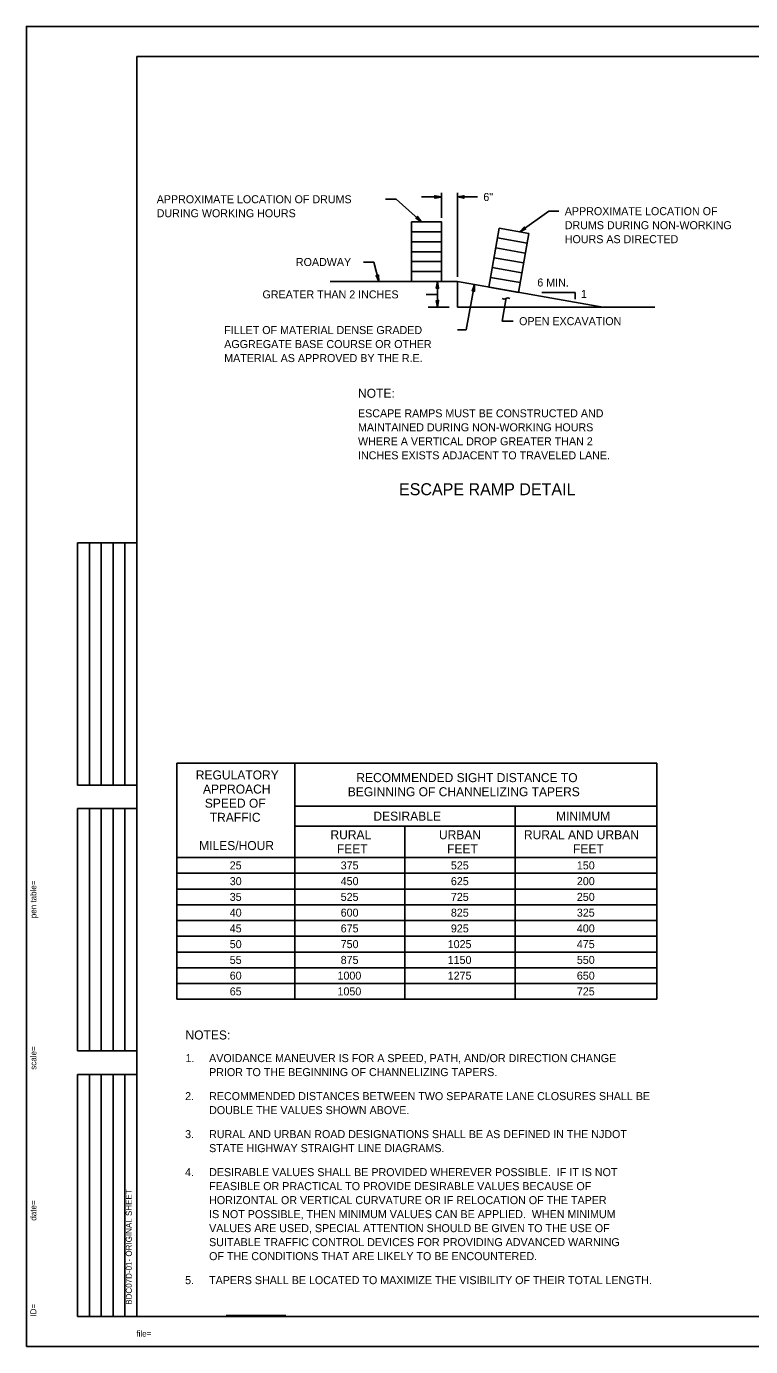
# Model space of a CAD drawing. Extents: x 499945 to 500993, y 502505 to 503165.
# Drawn here: x 499945 to 500307, y 502505 to 503165 of the extents above; entities that cross this region are included whole.
import ezdxf

# ---------------------------------------------------------------- set-up
doc = ezdxf.new("R2010")
doc.units = 0
for name, color, linetype in [('1', 7, 'Continuous'), ('24', 7, 'Continuous'), ('3', 7, 'Continuous'), ('39', 7, 'Continuous'), ('41', 7, 'Continuous'), ('5', 7, 'Continuous'), ('60', 7, 'Continuous')]:
    doc.layers.add(name, color=color, linetype=linetype)

msp = doc.modelspace()

# ---------------------------------------------------------------- linework, layer by layer
at = {"layer": '1'}
for p, q in [((500993, 503165), (499944.83, 503165)), ((500000, 503150), (500000, 502520)), ((500990, 503150), (500000, 503150)), ((499970.47, 502785.75), (499970.47, 502906.81)), ((499970.47, 502906.81), (500000, 502906.81)), ((499976.38, 502785.75), (499976.38, 502906.81)), ((499982.28, 502785.75), (499982.28, 502906.81)), ((499988.19, 502785.75), (499988.19, 502906.81)), ((499994.09, 502785.75), (499994.09, 502906.81)), ((500000, 502785.75), (499970.47, 502785.75)), ((499970.47, 502652.87), (499970.47, 502773.94)), ((499970.47, 502773.94), (500000, 502773.94)), ((499976.38, 502652.87), (499976.38, 502773.94)), ((499982.28, 502652.87), (499982.28, 502773.94)), ((499988.19, 502652.87), (499988.19, 502773.94)), ((499994.09, 502652.87), (499994.09, 502773.94)), ((500000, 502652.87), (499970.47, 502652.87)), ((499970.47, 502520), (499970.47, 502641.06)), ((499970.47, 502641.06), (500000, 502641.06)), ((499976.38, 502520), (499976.38, 502641.06)), ((499982.28, 502520), (499982.28, 502641.06)), ((499988.19, 502520), (499988.19, 502641.06)), ((499994.09, 502520), (499994.09, 502641.06)), ((500000, 502520), (499970.47, 502520)), ((500000, 502520), (500990, 502520)), ((500074.65, 502520.47), (500044.67, 502520.47)), ((500993, 502505), (499944.83, 502505))]:
    msp.add_line(p, q, dxfattribs=at)
at = {"layer": '24'}
for points in [[(500152.38, 503079.73), (500149.06, 503080.32), (500149.85, 503079.73), (500149.07, 503079.15), (500152.38, 503079.73), (500152.16, 503079.73), (500149.15, 503080.27), (500149.91, 503079.72), (500149.21, 503079.2), (500152.04, 503079.71), (500151.93, 503079.73), (500149.35, 503080.19), (500149.93, 503079.72), (500149.33, 503079.27), (500151.88, 503079.73), (500151.77, 503079.71), (500149.51, 503080.12), (500149.95, 503079.73), (500149.5, 503079.33), (500151.45, 503079.71), (500151.26, 503079.71), (500149.68, 503080.04), (500149.99, 503079.74), (500149.66, 503079.41), (500151.23, 503079.73), (500151.05, 503079.74), (500149.86, 503079.94), (500150.09, 503079.71), (500149.84, 503079.49), (500150.89, 503079.73), (500150.72, 503079.75), (500150.01, 503079.88), (500150.12, 503079.72), (500149.93, 503079.55), (500150.63, 503079.73), (500150.17, 503079.84), (500150.23, 503079.71), (500150.03, 503079.59), (500150.51, 503079.71), (500150.21, 503079.79), (500150.34, 503079.69), (500150.19, 503079.63), (500150.34, 503079.72), (500150.26, 503079.74)], [(500160.37, 503079.73), (500163.7, 503079.14), (500162.9, 503079.73), (500163.68, 503080.31), (500160.37, 503079.73), (500160.59, 503079.74), (500163.6, 503079.19), (500162.84, 503079.74), (500163.55, 503080.26), (500160.71, 503079.75), (500160.82, 503079.73), (500163.4, 503079.27), (500162.82, 503079.74), (500163.42, 503080.19), (500160.87, 503079.73), (500160.98, 503079.75), (500163.24, 503079.34), (500162.8, 503079.73), (500163.25, 503080.14), (500161.31, 503079.75), (500161.49, 503079.75), (500163.07, 503079.42), (500162.76, 503079.72), (500163.1, 503080.05), (500161.53, 503079.73), (500161.7, 503079.72), (500162.89, 503079.52), (500162.66, 503079.75), (500162.91, 503079.98), (500161.87, 503079.73), (500162.04, 503079.71), (500162.75, 503079.58), (500162.63, 503079.74), (500162.82, 503079.92), (500162.12, 503079.73), (500162.59, 503079.62), (500162.52, 503079.75), (500162.72, 503079.88), (500162.24, 503079.75), (500162.54, 503079.67), (500162.42, 503079.77), (500162.56, 503079.83), (500162.42, 503079.74), (500162.49, 503079.72)], [(500142.51, 503067.37), (500140.4, 503070.01), (500140.61, 503069.04), (500139.64, 503069.12), (500142.51, 503067.37), (500142.34, 503067.51), (500140.44, 503069.91), (500140.65, 503068.99), (500139.77, 503069.06), (500142.24, 503067.58), (500142.17, 503067.67), (500140.53, 503069.71), (500140.66, 503068.98), (500139.92, 503069.04), (500142.13, 503067.7), (500142.04, 503067.76), (500140.61, 503069.56), (500140.68, 503068.97), (500140.08, 503068.96), (500141.8, 503067.98), (500141.66, 503068.1), (500140.68, 503069.38), (500140.72, 503068.96), (500140.25, 503068.93), (500141.64, 503068.13), (500141.51, 503068.26), (500140.76, 503069.19), (500140.78, 503068.87), (500140.44, 503068.86), (500141.38, 503068.36), (500141.27, 503068.48), (500140.82, 503069.05), (500140.81, 503068.85), (500140.54, 503068.85), (500141.19, 503068.53), (500140.92, 503068.91), (500140.88, 503068.77), (500140.65, 503068.81), (500141.09, 503068.59), (500140.92, 503068.85), (500140.95, 503068.69), (500140.8, 503068.74), (500140.97, 503068.71), (500140.92, 503068.78)], [(500191.56, 503062.33), (500194.57, 503063.75), (500193.59, 503063.77), (500193.89, 503064.68), (500191.56, 503062.33), (500191.73, 503062.46), (500194.47, 503063.73), (500193.54, 503063.74), (500193.81, 503064.56), (500191.82, 503062.54), (500191.92, 503062.59), (500194.25, 503063.69), (500193.53, 503063.73), (500193.75, 503064.43), (500191.96, 503062.61), (500192.04, 503062.69), (500194.08, 503063.65), (500193.51, 503063.71), (500193.64, 503064.29), (500192.3, 503062.87), (500192.45, 503062.98), (500193.9, 503063.62), (500193.49, 503063.68), (500193.56, 503064.14), (500192.49, 503062.99), (500192.64, 503063.08), (500193.7, 503063.59), (500193.39, 503063.65), (500193.46, 503063.97), (500192.76, 503063.18), (500192.9, 503063.26), (500193.55, 503063.56), (500193.37, 503063.62), (500193.42, 503063.87), (500192.96, 503063.32), (500193.4, 503063.5), (500193.27, 503063.56), (500193.37, 503063.78), (500193.05, 503063.4), (500193.34, 503063.52), (500193.18, 503063.52), (500193.26, 503063.66), (500193.2, 503063.5), (500193.27, 503063.53)], [(500121.12, 503037.4), (500120.85, 503040.76), (500120.48, 503039.84), (500119.73, 503040.45), (500121.12, 503037.4), (500121.06, 503037.61), (500120.83, 503040.66), (500120.49, 503039.78), (500119.81, 503040.33), (500121.02, 503037.72), (500121.01, 503037.83), (500120.8, 503040.44), (500120.5, 503039.77), (500119.91, 503040.23), (500120.99, 503037.88), (500120.95, 503037.98), (500120.78, 503040.27), (500120.51, 503039.75), (500120, 503040.08), (500120.87, 503038.29), (500120.82, 503038.48), (500120.74, 503040.08), (500120.53, 503039.71), (500120.12, 503039.95), (500120.83, 503038.51), (500120.79, 503038.69), (500120.69, 503039.89), (500120.53, 503039.61), (500120.25, 503039.79), (500120.74, 503038.84), (500120.72, 503039.01), (500120.67, 503039.73), (500120.54, 503039.58), (500120.32, 503039.72), (500120.68, 503039.09), (500120.67, 503039.57), (500120.56, 503039.47), (500120.39, 503039.63), (500120.63, 503039.2), (500120.63, 503039.51), (500120.57, 503039.36), (500120.47, 503039.49), (500120.6, 503039.37), (500120.6, 503039.45)], [(500150.38, 503037.4), (500149.79, 503034.07), (500150.38, 503034.87), (500150.96, 503034.09), (500150.38, 503037.4), (500150.39, 503037.17), (500149.84, 503034.17), (500150.39, 503034.93), (500150.91, 503034.22), (500150.4, 503037.06), (500150.38, 503036.95), (500149.92, 503034.37), (500150.39, 503034.95), (500150.84, 503034.35), (500150.38, 503036.89), (500150.4, 503036.78), (500149.99, 503034.53), (500150.38, 503034.97), (500150.79, 503034.52), (500150.4, 503036.46), (500150.4, 503036.28), (500150.07, 503034.7), (500150.37, 503035), (500150.7, 503034.67), (500150.38, 503036.24), (500150.37, 503036.06), (500150.17, 503034.88), (500150.4, 503035.11), (500150.63, 503034.86), (500150.38, 503035.9), (500150.36, 503035.73), (500150.23, 503035.02), (500150.39, 503035.14), (500150.57, 503034.94), (500150.38, 503035.65), (500150.27, 503035.18), (500150.4, 503035.25), (500150.52, 503035.05), (500150.4, 503035.53), (500150.32, 503035.23), (500150.42, 503035.35), (500150.48, 503035.21), (500150.39, 503035.35), (500150.37, 503035.28)], [(500168.86, 503035.91), (500167.82, 503032.7), (500168.51, 503033.4), (500168.97, 503032.55), (500168.86, 503035.91), (500168.83, 503035.69), (500167.87, 503032.78), (500168.52, 503033.46), (500168.95, 503032.69), (500168.83, 503035.57), (500168.79, 503035.46), (500167.99, 503032.97), (500168.53, 503033.48), (500168.89, 503032.83), (500168.79, 503035.41), (500168.79, 503035.3), (500168.08, 503033.12), (500168.52, 503033.5), (500168.86, 503033.01), (500168.74, 503034.98), (500168.72, 503034.8), (500168.18, 503033.28), (500168.52, 503033.54), (500168.8, 503033.17), (500168.7, 503034.77), (500168.66, 503034.59), (500168.3, 503033.44), (500168.56, 503033.64), (500168.75, 503033.36), (500168.65, 503034.43), (500168.61, 503034.27), (500168.38, 503033.58), (500168.55, 503033.67), (500168.7, 503033.46), (500168.62, 503034.18), (500168.44, 503033.73), (500168.58, 503033.78), (500168.68, 503033.56), (500168.62, 503034.06), (500168.5, 503033.77), (500168.62, 503033.88), (500168.66, 503033.73), (500168.58, 503033.88), (500168.56, 503033.81)], [(500150.38, 503024.66), (500150.97, 503027.98), (500150.38, 503027.19), (500149.8, 503027.96), (500150.38, 503024.66), (500150.38, 503024.88), (500150.92, 503027.89), (500150.37, 503027.12), (500149.85, 503027.83), (500150.36, 503025), (500150.38, 503025.11), (500150.84, 503027.68), (500150.37, 503027.11), (500149.92, 503027.7), (500150.38, 503025.16), (500150.36, 503025.27), (500150.77, 503027.52), (500150.38, 503027.08), (500149.98, 503027.53), (500150.36, 503025.59), (500150.36, 503025.78), (500150.69, 503027.35), (500150.39, 503027.05), (500150.06, 503027.38), (500150.38, 503025.81), (500150.39, 503025.99), (500150.59, 503027.17), (500150.36, 503026.95), (500150.14, 503027.19), (500150.38, 503026.15), (500150.4, 503026.32), (500150.53, 503027.03), (500150.37, 503026.91), (500150.2, 503027.11), (500150.38, 503026.4), (500150.49, 503026.87), (500150.36, 503026.8), (500150.24, 503027.01), (500150.36, 503026.52), (500150.44, 503026.83), (500150.34, 503026.7), (500150.28, 503026.84), (500150.37, 503026.7), (500150.39, 503026.78)]]:
    msp.add_lwpolyline(points, dxfattribs=at)
at = {"layer": '3'}
for p, q in [((500137.39, 503037.4), (500137.39, 503067.37)), ((500137.39, 503067.37), (500152.38, 503067.37)), ((500152.38, 503037.4), (500152.38, 503067.37)), ((500137.39, 503062.38), (500152.38, 503062.38)), ((500176.1, 503034.61), (500181.31, 503064.14)), ((500180.44, 503059.22), (500195.2, 503056.61)), ((500181.31, 503064.14), (500196.07, 503061.53)), ((500190.86, 503032.01), (500196.07, 503061.53)), ((500137.39, 503057.38), (500152.38, 503057.38)), ((500137.39, 503052.38), (500152.38, 503052.38)), ((500179.57, 503054.3), (500194.33, 503051.69)), ((500137.39, 503047.39), (500152.38, 503047.39)), ((500178.7, 503049.38), (500193.47, 503046.77)), ((500137.39, 503042.39), (500152.38, 503042.39)), ((500176.97, 503039.53), (500191.73, 503036.93)), ((500177.84, 503044.45), (500192.6, 503041.85)), ((500160.37, 503037.4), (500096.67, 503037.4)), ((500137.39, 503037.4), (500152.38, 503037.4)), ((500150.38, 503037.4), (500150.38, 503024.66)), ((500160.37, 503024.66), (500160.37, 503037.4)), ((500160.37, 503037.4), (500233.07, 503024.66)), ((500176.1, 503034.61), (500190.86, 503032.01)), ((500150.38, 503031.03), (500144.77, 503031.03)), ((500156.23, 503024.66), (500145.69, 503024.66)), ((500160.37, 503024.66), (500259.14, 503024.66))]:
    msp.add_line(p, q, dxfattribs=at)
at = {"layer": '41'}
msp.add_lwpolyline([(499944.83, 502505), (500993, 502505), (500993, 503165), (499944.83, 503165)], close=True, dxfattribs=at)
at = {"layer": '5'}
for p, q in [((500124.36, 503078.6), (500129.69, 503078.6)), ((500129.69, 503078.6), (500142.51, 503067.37)), ((500152.38, 503079.73), (500142.39, 503079.73)), ((500152.38, 503069.23), (500152.38, 503081.73)), ((500160.37, 503039.75), (500160.37, 503081.73)), ((500160.37, 503079.73), (500170.37, 503079.73)), ((500206.09, 503072.63), (500191.56, 503062.33)), ((500211.09, 503072.63), (500206.09, 503072.63)), ((500113.35, 503047.21), (500118.57, 503047.21)), ((500118.57, 503047.21), (500121.12, 503037.4)), ((500164.8, 503013.37), (500168.86, 503035.91)), ((500184.73, 503029.32), (500182.74, 503017.64)), ((500202.64, 503032), (500219.35, 503032)), ((500219.35, 503032), (500219.35, 503028.6)), ((500164.8, 503013.37), (500160.48, 503013.37)), ((500182.74, 503017.64), (500188.25, 503017.64)), ((500020, 502796.75), (500020, 502678.64)), ((500020, 502796.75), (500260.16, 502796.75)), ((500079.05, 502796.75), (500079.05, 502678.64)), ((500260.16, 502796.75), (500260.16, 502678.64)), ((500079.05, 502775.1), (500260.16, 502775.1)), ((500189.29, 502775.1), (500189.29, 502678.64)), ((500079.05, 502765.25), (500260.16, 502765.25)), ((500134.17, 502765.25), (500134.17, 502678.64)), ((500020, 502749.51), (500260.16, 502749.51)), ((500020, 502741.63), (500260.16, 502741.63)), ((500020, 502733.76), (500260.16, 502733.76)), ((500020, 502725.88), (500260.16, 502725.88)), ((500020, 502718.01), (500260.16, 502718.01)), ((500020, 502710.14), (500260.16, 502710.14)), ((500020, 502702.26), (500260.16, 502702.26)), ((500020, 502694.39), (500260.16, 502694.39)), ((500020, 502686.51), (500260.16, 502686.51)), ((500020, 502678.64), (500260.16, 502678.64))]:
    msp.add_line(p, q, dxfattribs=at)
msp.add_lwpolyline([(500182.77, 503029.03), (500183.75, 503028.64), (500185.59, 503029.32), (500186.56, 503028.93)], dxfattribs=at)
at = {"layer": '60'}
for points in [[(500137.39, 503067.37), (500137.39, 503062.38), (500152.38, 503062.38), (500152.38, 503067.37)], [(500137.39, 503057.38), (500137.39, 503052.38), (500152.38, 503052.38), (500152.38, 503057.38)], [(500137.39, 503047.39), (500137.39, 503042.39), (500152.38, 503042.39), (500152.38, 503047.39)]]:
    msp.add_lwpolyline(points, close=True, dxfattribs=at)

# ---------------------------------------------------------------- texts
at = {"layer": '1'}
for s, height, p in [('APPROXIMATE LOCATION OF DRUMS ', 4, (500010, 503076.59)), ('DURING WORKING HOURS', 4, (500010, 503069.59)), ('APPROXIMATE LOCATION OF', 4, (500214.09, 503070.63)), ('DRUMS DURING NON-WORKING', 4, (500214.09, 503063.63)), ('HOURS AS DIRECTED', 4, (500214.09, 503056.63)), ('FILLET OF MATERIAL DENSE GRADED ', 4, (500043.76, 503011.19)), ('AGGREGATE BASE COURSE OR OTHER ', 4, (500043.76, 503004.19)), ('MATERIAL AS APPROVED BY THE R.E.', 4, (500043.76, 502997.19)), ('ESCAPE RAMPS MUST BE CONSTRUCTED AND', 4, (500110.68, 502969.58)), ('MAINTAINED DURING NON-WORKING HOURS', 4, (500110.68, 502962.58)), ('WHERE A VERTICAL DROP GREATER THAN 2 ', 4, (500110.68, 502955.58)), ('INCHES EXISTS ADJACENT TO TRAVELED LANE.', 4, (500110.68, 502948.58)), (' ESCAPE RAMP DETAIL', 6, (500128.94, 502930.63)), ('1.', 4, (500024.4, 502647.22)), ('AVOIDANCE MANEUVER IS FOR A SPEED, PATH, AND/OR DIRECTION CHANGE', 4, (500036.21, 502647.22)), ('PRIOR TO THE BEGINNING OF CHANNELIZING TAPERS.', 4, (500036.21, 502640.22)), ('2.', 4, (500024.21, 502628.22)), ('RECOMMENDED DISTANCES BETWEEN TWO SEPARATE LANE CLOSURES SHALL BE ', 4, (500036.21, 502628.22)), ('DOUBLE THE VALUES SHOWN ABOVE.', 4, (500036.21, 502621.22)), ('3.', 4, (500024.21, 502609.22)), ('RURAL AND URBAN ROAD DESIGNATIONS SHALL BE AS DEFINED IN THE NJDOT', 4, (500036.21, 502609.22)), ('STATE HIGHWAY STRAIGHT LINE DIAGRAMS.', 4, (500036.21, 502602.22)), ('4.', 4, (500024.21, 502590.22)), ('DESIRABLE VALUES SHALL BE PROVIDED WHEREVER POSSIBLE.  IF IT IS NOT', 4, (500036.21, 502590.22)), ('FEASIBLE OR PRACTICAL TO PROVIDE DESIRABLE VALUES BECAUSE OF', 4, (500036.21, 502583.22)), ('HORIZONTAL OR VERTICAL CURVATURE OR IF RELOCATION OF THE TAPER', 4, (500036.21, 502576.22)), ('IS NOT POSSIBLE, THEN MINIMUM VALUES CAN BE APPLIED.  WHEN MINIMUM', 4, (500036.21, 502569.22)), ('VALUES ARE USED, SPECIAL ATTENTION SHOULD BE GIVEN TO THE USE OF', 4, (500036.21, 502562.22)), ('SUITABLE TRAFFIC CONTROL DEVICES FOR PROVIDING ADVANCED WARNING', 4, (500036.21, 502555.22)), ('OF THE CONDITIONS THAT ARE LIKELY TO BE ENCOUNTERED.', 4, (500036.21, 502548.22)), ('5.', 4, (500024.21, 502536.22)), ('TAPERS SHALL BE LOCATED TO MAXIMIZE THE VISIBILITY OF THEIR TOTAL LENGTH.', 4, (500036.21, 502536.22)), ('file=', 3, (499999.84, 502510)), ('...................bob..................', 0.0432, (500009.83, 502510))]:
    msp.add_text(s, height=height, dxfattribs=at).set_placement(p)
for s, height, p in [('...................pentable..................', 0.0432, (499949.83, 502743.07)), ('pen table=', 3, (499949.83, 502719.16)), ('......scale......', 0.0432, (499949.83, 502658.07)), ('scale=', 3, (499949.83, 502643.39)), ('date=', 3, (499949.83, 502567.94)), ('.......time......', 0.0432, (499949.83, 502581.07)), ('ID=', 3, (499949.83, 502520.03)), ('............who............', 0.0432, (499949.83, 502528))]:
    msp.add_text(s, height=height, rotation=90, dxfattribs=at).set_placement(p)
at = {"layer": '3'}
msp.add_text('BDC07D-01- ORIGINAL SHEET', height=3, rotation=90, dxfattribs=at).set_placement((499997.56, 502525.91))
at = {"layer": '39'}
for s, p in [('NOTE:', (500110.68, 502979.33)), ('REGULATORY', (500029.56, 502788.53)), (' RECOMMENDED SIGHT DISTANCE TO ', (500108.17, 502787.2)), ('APPROACH', (500033.14, 502781.47)), (' BEGINNING OF CHANNELIZING TAPERS', (500103.9, 502780.14)), ('SPEED OF', (500034.06, 502774.41)), ('TRAFFIC ', (500036.54, 502767.35)), ('DESIRABLE', (500118.38, 502767.93)), ('MINIMUM', (500209.72, 502767.93)), ('RURAL', (500096.9, 502758.66)), ('URBAN', (500151.14, 502758.66)), ('RURAL AND URBAN', (500193.64, 502758.66)), ('MILES/HOUR', (500031.23, 502753.23)), ('FEET', (500100.1, 502751.6)), ('FEET', (500155.22, 502751.6)), ('FEET', (500218.21, 502751.6)), ('NOTES:', (500024.4, 502658.53))]:
    msp.add_text(s, height=4.5, dxfattribs=at).set_placement(p)
at = {"layer": '5'}
for s, p in [('6"', (500173.37, 503077.73)), ('ROADWAY', (500079.6, 503045.21)), ('6 MIN.', (500200.36, 503034.96)), ('GREATER THAN 2 INCHES', (500062.91, 503029.03)), ('1', (500222.17, 503029.22)), ('OPEN EXCAVATION', (500191.25, 503015.64)), ('25', (500046.53, 502743.57)), ('375', (500102.02, 502743.57)), ('525', (500157.13, 502743.57)), ('150', (500220.13, 502743.57)), ('30', (500046.53, 502735.69)), ('450', (500102.02, 502735.69)), ('625', (500157.13, 502735.69)), ('200', (500220.13, 502735.69)), ('35', (500046.53, 502727.82)), ('525', (500102.02, 502727.82)), ('725', (500157.13, 502727.82)), ('250', (500220.13, 502727.82)), ('40', (500046.53, 502719.95)), ('600', (500102.02, 502719.95)), ('825', (500157.13, 502719.95)), ('325', (500220.13, 502719.95)), ('45', (500046.53, 502712.07)), ('675', (500102.02, 502712.07)), ('925', (500157.13, 502712.07)), ('400', (500220.13, 502712.07)), ('50', (500046.53, 502704.2)), ('750', (500102.02, 502704.2)), ('1025', (500155.54, 502704.2)), ('475', (500220.13, 502704.2)), ('55', (500046.53, 502696.32)), ('875', (500102.02, 502696.32)), ('1150', (500155.54, 502696.32)), ('550', (500220.13, 502696.32)), ('60', (500046.53, 502688.45)), ('1000', (500100.42, 502688.45)), ('1275', (500155.54, 502688.45)), ('650', (500220.13, 502688.45)), ('65', (500046.53, 502680.58)), ('1050', (500100.42, 502680.58)), ('725', (500220.13, 502680.58))]:
    msp.add_text(s, height=4, dxfattribs=at).set_placement(p)

doc.saveas('drawing.dxf')
